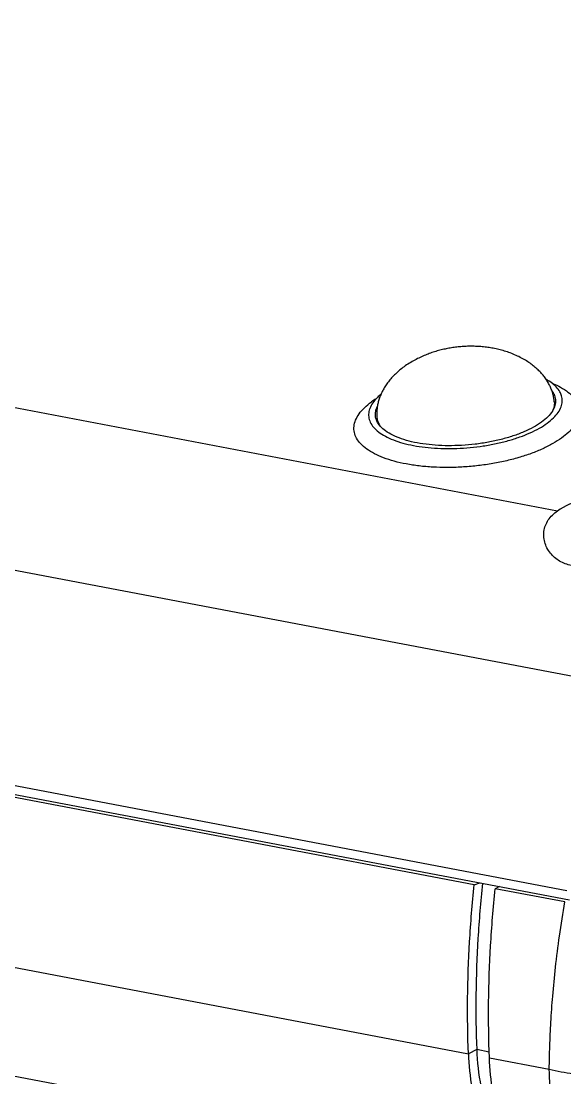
# Model space of a CAD drawing. Header units: millimetres. Extents: x -2947 to 97, y -3022 to 322.
# Drawn here: x -1333.1 to -1309.03, y -2032.64 to -1985.83 of the extents above; entities that cross this region are included whole.
import ezdxf

# ---------------------------------------------------------------- set-up
doc = ezdxf.new("R2010")
doc.units = ezdxf.units.MM
doc.layers.get('0').update_dxf_attribs({"linetype": 'CONTINUOUS'})

msp = doc.modelspace()

# ---------------------------------------------------------------- linework, layer by layer
at = {"color": 7}
for p, q in [((-1309.366, -2007.529), (-1380.041, -1994.088)), ((-1307.106, -2015.159), (-1390.044, -1999.386)), ((-1309.501, -2002.677), (-1309.481, -2002.865)), ((-1317.352, -2003.381), (-1317.339, -2003.566)), ((-1308.947, -2024.351), (-1391.822, -2008.589)), ((-1391.631, -2009.007), (-1308.822, -2024.756)), ((-1313.043, -2024.083), (-1387.835, -2009.858)), ((-1388.094, -2017.346), (-1313.303, -2031.57)), ((-1310.483, -2036.93), (-1385.275, -2022.705)), ((-1313.043, -2024.083), (-1312.802, -2023.999)), ((-1311.929, -2024.165), (-1312.114, -2024.26)), ((-1309.034, -2024.845), (-1312.114, -2024.26)), ((-1312.935, -2031.391), (-1313.303, -2031.57)), ((-1312.377, -2031.497), (-1312.935, -2031.391)), ((-1312.373, -2031.747), (-1309.724, -2032.251))]:
    msp.add_line(p, q, dxfattribs=at)
for centre, radius, start, end in [((-1315.332, -2005.796), 3.837, 122.4131, 126.0733), ((-1311.478, -2002.867), 1.986, 5.1259, 5.4985), ((-1315.373, -2003.216), 1.986, 184.7528, 185.1254)]:
    msp.add_arc(centre, radius, start, end, dxfattribs=at)
msp.add_ellipse((-1306.901, -2008.051), major_axis=(3.04, 0.361), ratio=0.421581, start_param=1.945782, end_param=2.464361, dxfattribs=at)
for points, start_tangent, end_tangent in [([(-1317.111, -1945.924), (-1335.118, -1957.605), (-1351.087, -1968.855), (-1366.051, -1980.321), (-1380.559, -1992.495)], (-0.848939, -0.528491), (-0.750341, -0.661051)), ([(-1378.465, -1989.632), (-1374.252, -1986.068), (-1365.839, -1979.232), (-1357.063, -1972.461), (-1347.931, -1965.758), (-1338.448, -1959.127), (-1328.619, -1952.572), (-1318.452, -1946.097)], (0.758958, 0.651139), (0.848939, 0.528491)), ([(-1309.501, -2002.677), (-1309.523, -2002.52), (-1309.561, -2002.346), (-1309.616, -2002.174), (-1309.687, -2002.004), (-1309.774, -2001.837), (-1309.878, -2001.672), (-1310, -2001.511), (-1310.14, -2001.354), (-1310.298, -2001.202), (-1310.476, -2001.055), (-1310.672, -2000.916), (-1310.889, -2000.785), (-1311.13, -2000.662), (-1311.385, -2000.553), (-1311.642, -2000.462), (-1311.895, -2000.39), (-1312.143, -2000.333), (-1312.387, -2000.29), (-1312.628, -2000.259), (-1312.866, -2000.24), (-1313.104, -2000.232), (-1313.341, -2000.233), (-1313.579, -2000.245), (-1313.814, -2000.267), (-1314.048, -2000.299), (-1314.28, -2000.341), (-1314.512, -2000.394), (-1314.743, -2000.457), (-1314.974, -2000.532), (-1315.206, -2000.619), (-1315.441, -2000.722), (-1315.677, -2000.841), (-1315.917, -2000.981), (-1316.152, -2001.14)], (-0.095819, 0.995399), (-0.807751, -0.589524)), ([(-1316.152, -2001.14), (-1316.351, -2001.296), (-1316.536, -2001.462), (-1316.7, -2001.632), (-1316.845, -2001.806), (-1316.97, -2001.982), (-1317.077, -2002.159), (-1317.115, -2002.231)], (-0.807749, -0.589527), (-0.452321, -0.891855)), ([(-1309.252, -2002.249), (-1309.285, -2002.195), (-1309.47, -2001.978), (-1309.729, -2001.779), (-1309.851, -2001.706)], (-0.490066, 0.871685), (-0.872366, 0.488854)), ([(-1317.115, -2002.231), (-1317.165, -2002.338), (-1317.237, -2002.517), (-1317.291, -2002.695), (-1317.33, -2002.873), (-1317.352, -2003.05), (-1317.359, -2003.225), (-1317.352, -2003.381)], (-0.452321, -0.891855), (0.082857, -0.996561)), ([(-1309.816, -2003.639), (-1309.537, -2003.404), (-1309.33, -2003.161), (-1309.2, -2002.914), (-1309.149, -2002.668), (-1309.177, -2002.426), (-1309.252, -2002.249)], (0.807753, 0.589522), (-0.490066, 0.871685)), ([(-1309.623, -2001.855), (-1309.307, -2002), (-1308.968, -2002.206), (-1308.704, -2002.435), (-1308.521, -2002.682), (-1308.421, -2002.943), (-1308.406, -2003.213), (-1308.476, -2003.488), (-1308.63, -2003.763), (-1308.865, -2004.034), (-1309.178, -2004.295)], (0.926983, -0.375102), (-0.807753, -0.589522)), ([(-1309.59, -2002.224), (-1309.513, -2002.359), (-1309.45, -2002.594)], (0.571742, -0.820434), (0.089809, -0.995959)), ([(-1309.178, -2004.295), (-1309.563, -2004.543), (-1310.013, -2004.772), (-1310.521, -2004.98), (-1311.078, -2005.163), (-1311.674, -2005.317), (-1312.299, -2005.44), (-1312.944, -2005.529), (-1313.595, -2005.584), (-1314.243, -2005.603), (-1314.877, -2005.586), (-1315.485, -2005.533), (-1316.057, -2005.445), (-1316.583, -2005.324), (-1317.054, -2005.171), (-1317.463, -2004.99), (-1317.802, -2004.784), (-1318.065, -2004.555), (-1318.249, -2004.308), (-1318.349, -2004.047), (-1318.364, -2003.777), (-1318.294, -2003.502), (-1318.14, -2003.227), (-1317.904, -2002.956), (-1317.592, -2002.695)], (-0.807753, -0.589522), (0.807753, 0.589522)), ([(-1317.182, -2002.364), (-1317.331, -2002.498), (-1317.537, -2002.741)], (-0.771246, -0.636538), (-0.565998, -0.824407)), ([(-1309.45, -2002.594), (-1309.449, -2002.601), (-1309.474, -2002.851), (-1309.588, -2003.103), (-1309.787, -2003.351), (-1310.068, -2003.591)], (0.089809, -0.995959), (-0.807753, -0.589522)), ([(-1309.5, -2002.69), (-1309.507, -2002.865), (-1309.593, -2003.115)], (0.087294, -0.996183), (-0.459474, -0.888191)), ([(-1317.673, -2003.004), (-1317.719, -2003.234), (-1317.69, -2003.475), (-1317.582, -2003.707), (-1317.397, -2003.924), (-1317.138, -2004.123), (-1316.81, -2004.301), (-1316.419, -2004.453), (-1315.973, -2004.577), (-1315.479, -2004.671), (-1314.947, -2004.733), (-1314.387, -2004.761), (-1313.809, -2004.756), (-1313.225, -2004.718), (-1312.644, -2004.646), (-1312.077, -2004.543), (-1311.536, -2004.41), (-1311.031, -2004.25), (-1310.57, -2004.066), (-1310.162, -2003.861), (-1309.816, -2003.639)], (-0.326648, -0.945146), (0.807753, 0.589522)), ([(-1317.537, -2002.741), (-1317.667, -2002.988), (-1317.673, -2003.004)], (-0.565998, -0.824407), (-0.326648, -0.945146)), ([(-1317.418, -2003.308), (-1317.418, -2003.301), (-1317.393, -2003.051), (-1317.346, -2002.921)], (-0.089809, 0.995959), (0.415586, 0.909554)), ([(-1310.068, -2003.591), (-1310.424, -2003.816), (-1310.848, -2004.022), (-1311.329, -2004.204), (-1311.857, -2004.358), (-1312.42, -2004.481), (-1313.006, -2004.57), (-1313.602, -2004.622), (-1314.194, -2004.637), (-1314.769, -2004.614), (-1315.314, -2004.554), (-1315.817, -2004.459), (-1316.266, -2004.329), (-1316.653, -2004.169), (-1316.967, -2003.982), (-1317.203, -2003.771), (-1317.354, -2003.543), (-1317.418, -2003.308)], (-0.807753, -0.589522), (-0.089809, 0.995959)), ([(-1317.351, -2003.394), (-1317.336, -2003.488), (-1317.222, -2003.743)], (0.087306, -0.996182), (0.555127, -0.831766)), ([(-1309.96, -2008.465), (-1309.957, -2008.435), (-1309.891, -2008.171), (-1309.766, -2007.927), (-1309.587, -2007.711), (-1309.366, -2007.529)], (0.103691, 0.99461), (0.824754, 0.565492)), ([(-1308.673, -2009.963), (-1308.952, -2009.89), (-1309.207, -2009.779), (-1309.434, -2009.633), (-1309.631, -2009.448), (-1309.792, -2009.227), (-1309.905, -2008.975), (-1309.961, -2008.707), (-1309.96, -2008.465)], (-0.982391, 0.186837), (0.103691, 0.99461)), ([(-1313.303, -2031.57), (-1313.336, -2029.119), (-1313.25, -2026.617), (-1313.043, -2024.083)], (-0.038596, 0.999255), (0.103792, 0.994599)), ([(-1312.678, -2024.023), (-1312.879, -2026.471), (-1312.968, -2028.957), (-1312.935, -2031.391)], (-0.104347, -0.994541), (0.038596, -0.999255)), ([(-1312.373, -2031.747), (-1312.407, -2029.296), (-1312.32, -2026.794), (-1312.114, -2024.26)], (-0.038596, 0.999255), (0.103792, 0.994599)), ([(-1309.724, -2032.251), (-1309.701, -2031.237), (-1309.653, -2030.18), (-1309.57, -2029.02), (-1309.446, -2027.744), (-1309.271, -2026.357), (-1309.035, -2024.845)], (0.010114, 0.999949), (0.169512, 0.985528)), ([(-1313.303, -2031.57), (-1313.146, -2033.087)], (0.038596, -0.999255), (0.172102, -0.985079)), ([(-1312.935, -2031.391), (-1312.749, -2033.014)], (0.038596, -0.999255), (0.19653, -0.980498)), ([(-1310.703, -2036.512), (-1311.362, -2035.7), (-1311.874, -2034.601), (-1312.216, -2033.263), (-1312.373, -2031.747)], (-0.742446, 0.669906), (-0.038596, 0.999255)), ([(-1309.724, -2032.251), (-1308.664, -2032.449), (-1307.512, -2032.524), (-1306.364, -2032.471), (-1305.318, -2032.294), (-1304.461, -2032.008)], (0.968055, -0.25074), (0.910567, 0.413363)), ([(-1306.877, -2037.615), (-1307.27, -2037.505), (-1308.086, -2037.008), (-1308.765, -2036.192), (-1309.278, -2035.093), (-1309.603, -2033.76), (-1309.724, -2032.251)], (-0.982264, 0.187505), (-0.010703, 0.999943))]:
    msp.add_spline(points, degree=3, dxfattribs=dict(at, start_tangent=start_tangent, end_tangent=end_tangent))

doc.saveas('drawing.dxf')
